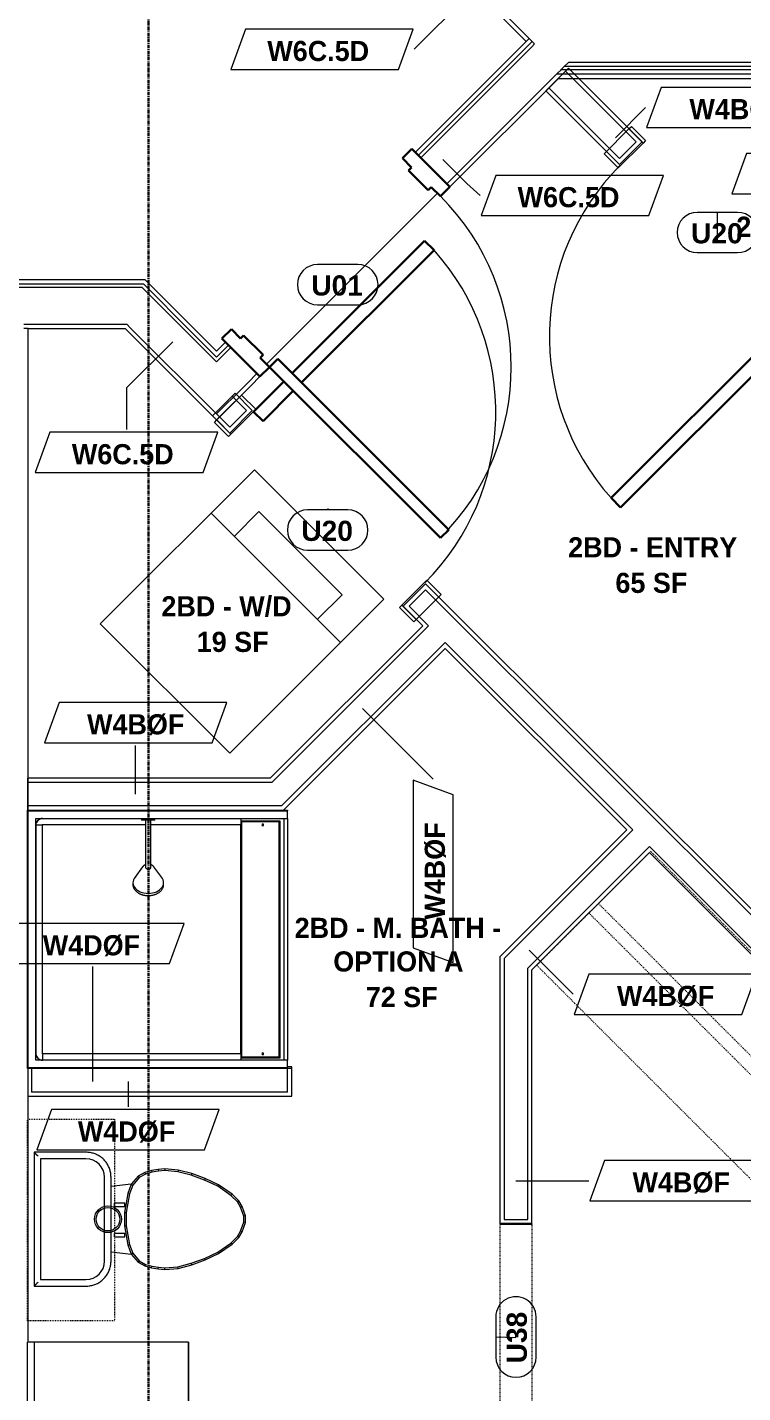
# Model space of a CAD drawing. Header units: inches. Extents: x -4058 to -1781, y 9814 to 12264.
# Drawn here: x -2518.4 to -2411.9, y 10214.9 to 10418.3 of the extents above; entities that cross this region are included whole.
import ezdxf

# ---------------------------------------------------------------- set-up
doc = ezdxf.new("R2010")
doc.units = ezdxf.units.IN
doc.header["$MEASUREMENT"] = 0
for name, pattern in [('Dash', [0.25, 0.125, -0.125]), ('Grid Line 1_2_', [0.875, 0.5, -0.125, 0.125, -0.125]), ('Overhead', [0.15625, 0.09375, -0.0625])]:
    doc.linetypes.add(name, pattern=pattern)
for name, color, linetype, lineweight in [('0-1', 7, 'Continuous', 5), ('0-2', 7, 'Continuous', 9), ('A-AREA-IDEN', 2, 'Continuous', 9), ('A-DETL-GENF', 92, 'Overhead', 9), ('A-DETL-MEDM', 33, 'Continuous', 30), ('A-DOOR-1', 7, 'Continuous', 9), ('A-DOOR-2', 10, 'Continuous', 30), ('A-DOOR-3', 31, 'Continuous', 9), ('A-DOOR-4', 31, 'Continuous', 30), ('A-DOOR-FRAM-2', 10, 'Continuous', 30), ('A-DOOR-IDEN', 31, 'Continuous', 9), ('A-FLOR-2', 192, 'Continuous', 9), ('A-WALL', 113, 'Continuous', 18), ('A-WALL-2', 250, 'Continuous', 18), ('A-WALL-3', 113, 'Continuous', 9), ('A-WALL-IDEN', 211, 'Continuous', 9), ('I-WALL-1', 7, 'Continuous', 9), ('P-SANR-FIXT', 6, 'Continuous', 9), ('Q-CASE', 31, 'Continuous', 9), ('Q-CASE-3', 31, 'Dash', 9), ('Q-CASE-HDLN', 31, 'Dash', 9), ('S-GRID-1', 1, 'Grid Line 1_2_', 30)]:
    doc.layers.add(name, color=color, linetype=linetype, lineweight=lineweight)
doc.styles.add('Arial_B', font='arialbd.ttf', dxfattribs={"height": 3})
doc.styles.add('Century Gothic_B_1', font='GOTHICB.TTF', dxfattribs={"height": 3})

# ---------------------------------------------------------------- blocks, each defined once
blk = doc.blocks.new('HOLLOW METAL - UNIT DOOR-2191978-UNIT PLANS - 1ST FLOOR')
at = {"layer": 'A-DOOR-1'}
blk.add_arc((18, 3.875), 36, 90, 180, dxfattribs=at)
at = {"layer": 'A-DOOR-2'}
for p, q in [((18, 39.875), (16.25, 39.875)), ((16.25, 39.875), (16.25, 3.875)), ((18, 3.875), (18, 39.875)), ((16.25, 3.875), (18, 3.875))]:
    blk.add_line(p, q, dxfattribs=at)
at = {"layer": 'A-DOOR-FRAM-2'}
for p, q in [((-18, 3.875), (-20, 3.875)), ((-20, 3.875), (-20, -4.125)), ((-18, 1.9375), (-18, 3.875)), ((18, 3.875), (18, 1.9375)), ((20, 3.875), (18, 3.875)), ((20, -4.125), (20, 3.875)), ((-17.375, 1.9375), (-18, 1.9375)), ((-17.375, -2.1875), (-17.375, 1.9375)), ((18, 1.9375), (17.375, 1.9375)), ((17.375, 1.9375), (17.375, -2.1875)), ((-18, -4.125), (-18, -2.1875)), ((-18, -2.1875), (-17.375, -2.1875)), ((17.375, -2.1875), (18, -2.1875)), ((18, -2.1875), (18, -4.125)), ((-20, -4.125), (-18, -4.125)), ((18, -4.125), (20, -4.125))]:
    blk.add_line(p, q, dxfattribs=at)
blk = doc.blocks.new('CTR - 1st Phase - Common Walls_rvt-1-UNIT PLANS - 1ST FLOOR')
at = {"layer": 'A-WALL-2'}
for p, q in [((-2443.64, 10416.58), (-2459.78, 10432.72)), ((-2460.14, 10399.2), (-2443.64, 10415.7)), ((-2459.79, 10398.84), (-2443.28, 10415.35)), ((-2443.64, 10416.58), (-2444.08, 10416.14)), ((-2443.19, 10416.14), (-2443.64, 10416.58)), ((-2443.64, 10416.58), (-2443.19, 10416.14)), ((-2443.19, 10416.14), (-2443.64, 10415.7)), ((-2442.84, 10415.79), (-2443.28, 10415.35)), ((-2442.84, 10415.79), (-2443.19, 10416.14)), ((-2443.19, 10416.14), (-2442.84, 10415.79)), ((-2438.44, 10412.41), (-2437.81, 10413.04)), ((-2436.93, 10413.04), (-2437.81, 10413.04)), ((-2104.82, 10413.04), (-2436.93, 10413.04)), ((-2455.9, 10394.95), (-2439.56, 10411.29)), ((-2439.56, 10411.29), (-2439.39, 10411.46)), ((-2439.56, 10411.29), (-2439.39, 10411.46)), ((-2438.68, 10411.29), (-2439.56, 10411.29)), ((-2439.39, 10411.46), (-2438.95, 10411.9)), ((-2438.95, 10411.9), (-2438.94, 10411.91)), ((-2438.94, 10411.91), (-2438.44, 10412.41)), ((-2438.05, 10411.91), (-2438.94, 10411.91)), ((-2104.82, 10411.29), (-2438.68, 10411.29)), ((-2437.55, 10412.41), (-2438.44, 10412.41)), ((-2104.82, 10411.91), (-2438.05, 10411.91)), ((-2104.82, 10412.41), (-2437.55, 10412.41)), ((-2526.12, 10380.04), (-2501.09, 10380.04)), ((-2526.12, 10379.54), (-2501.3, 10379.54)), ((-2501.3, 10379.54), (-2495.8, 10374.04)), ((-2501.09, 10380.04), (-2500.59, 10379.54)), ((-2500.59, 10379.54), (-2494.46, 10373.41)), ((-2518.87, 10374.04), (-2503.57, 10374.04)), ((-2503.57, 10374.04), (-2502.95, 10373.41)), ((-2495.8, 10374.04), (-2495.17, 10373.41)), ((-2518.25, 10373.41), (-2518.87, 10373.41)), ((-2502.95, 10373.41), (-2490.19, 10360.66)), ((-2495.17, 10373.41), (-2490.19, 10368.44)), ((-2494.46, 10373.41), (-2490.19, 10369.14)), ((-2489.75, 10369.59), (-2488.43, 10370.91)), ((-2489.4, 10369.23), (-2488.07, 10370.56)), ((-2489.75, 10369.59), (-2490.19, 10369.14)), ((-2489.84, 10368.79), (-2490.19, 10368.44)), ((-2489.4, 10369.23), (-2489.84, 10368.79)), ((-2485.51, 10365.34), (-2484.18, 10366.67)), ((-2486.3, 10364.55), (-2490.19, 10360.66)), ((-2485.51, 10365.34), (-2486.3, 10364.55))]:
    blk.add_line(p, q, dxfattribs=at)
at = {"layer": 'I-WALL-1'}
for p, q in [((-2460.22, 10432.28), (-2444.08, 10416.14)), ((-2444.08, 10416.14), (-2460.58, 10399.64)), ((-2455.46, 10394.51), (-2439.3, 10410.66)), ((-2439.3, 10410.66), (-2104.82, 10410.66)), ((-2500.83, 10380.66), (-2527.37, 10380.66)), ((-2500.21, 10380.04), (-2500.83, 10380.66)), ((-2493.58, 10373.41), (-2500.21, 10380.04)), ((-2518.25, 10301.64), (-2518.25, 10373.41)), ((-2518.25, 10373.41), (-2503.83, 10373.41)), ((-2503.83, 10373.41), (-2490.19, 10359.77)), ((-2490.19, 10370.03), (-2493.58, 10373.41)), ((-2488.87, 10371.35), (-2490.19, 10370.03)), ((-2485.07, 10364.9), (-2483.74, 10366.23)), ((-2489.75, 10360.22), (-2485.07, 10364.9)), ((-2490.19, 10359.77), (-2489.75, 10360.22))]:
    blk.add_line(p, q, dxfattribs=at)
at = {"layer": '0-2', "rotation": 225.0000000000013}
blk.add_blockref('HOLLOW METAL - UNIT DOOR-2191978-UNIT PLANS - 1ST FLOOR', (-2472.34, 10383.11), dxfattribs=at)
blk = doc.blocks.new('CTR - 1st Phase -Stairs _ Elevators_rvt-1-UNIT PLANS - 1ST FLOOR')
at = {"layer": 'I-WALL-1'}
for p, q in [((-2518.25, 10262.59), (-2518.25, 10263.14)), ((-2518.25, 10254.71), (-2518.25, 10262.59)), ((-2518.25, 10222.39), (-2518.25, 10254.71))]:
    blk.add_line(p, q, dxfattribs=at)
blk = doc.blocks.new('CTR - 1st Phase - Structure_rvt-1-UNIT PLANS - 1ST FLOOR')
at = {"layer": 'S-GRID-1'}
blk.add_line((-2500.32, 9814.03), (-2500.32, 12247.5), dxfattribs=at)
blk = doc.blocks.new('SWING - SINGLE - FLUSH - SWING - FLUSH - 3-0 x 6-8 - PASSAGE-4346075-UNIT PLANS - 1ST FLOOR')
at = {"layer": 'A-DOOR-3'}
for p, q in [((-21, 2.37), (-21, 2.87)), ((-21, 2.87), (-18, 2.87)), ((-21, 2.37), (-18, 2.37)), ((-21, -2.88), (-21, 2.37)), ((-18, 2.37), (-21, 2.37)), ((-18, 2.87), (-18, 2.37)), ((-18, 2.37), (-18, -2.88)), ((18, 2.37), (18, 2.87)), ((18, 2.87), (21, 2.87)), ((18, 2.37), (21, 2.37)), ((18, -2.88), (18, 2.37)), ((21, 2.37), (18, 2.37)), ((21, 2.87), (21, 2.37)), ((21, 2.37), (21, -2.88)), ((-18, -2.88), (-21, -2.88)), ((21, -2.88), (18, -2.88))]:
    blk.add_line(p, q, dxfattribs=at)
blk.add_arc((18, -2.38), 36.07, 180, 266.8211, dxfattribs=at)
at = {"layer": 'A-DOOR-4'}
for p, q in [((16, -2.38), (16, -38.39)), ((18, -2.38), (16, -2.38)), ((18, -2.38), (18, -38.39)), ((18, -38.39), (16, -38.39))]:
    blk.add_line(p, q, dxfattribs=at)
blk = doc.blocks.new('Door-Opening - CLEAR OPENING - 34_ x 80_-3928451-UNIT PLANS - 1ST FLOOR')
at = {"layer": 'A-DETL-GENF'}
for p, q in [((-17.32, 2.37), (16.68, 2.37)), ((16.68, -2.38), (-17.32, -2.38))]:
    blk.add_line(p, q, dxfattribs=at)
at = {"layer": 'A-DETL-MEDM'}
for p, q in [((-17.32, -2.38), (-17.32, 2.37)), ((16.68, 2.37), (16.68, -2.38))]:
    blk.add_line(p, q, dxfattribs=at)
blk = doc.blocks.new('OD_CW_Closet - OD_CW_Closet-3810373-UNIT PLANS - 1ST FLOOR')
at = {"layer": 'Q-CASE-HDLN'}
for p, q in [((87.24, 24), (0.74, 24)), ((0.74, 24), (0.74, 0)), ((87.24, 0), (87.24, 24)), ((0.74, 13), (87.24, 13)), ((0.74, 11), (87.24, 11)), ((0.74, 0), (87.24, 0))]:
    blk.add_line(p, q, dxfattribs=at)
blk = doc.blocks.new('SWING - SINGLE - FLUSH - SWING - FLUSH - 3-0 x 6-8 - PASSAGE-4346077-UNIT PLANS - 1ST FLOOR')
at = {"layer": 'A-DOOR-3'}
for p, q in [((-21, 2.37), (-21, 2.87)), ((-21, 2.87), (-18, 2.87)), ((-21, 2.37), (-18, 2.37)), ((-21, -2.88), (-21, 2.37)), ((-18, 2.37), (-21, 2.37)), ((-18, 2.87), (-18, 2.37)), ((-18, 2.37), (-18, -2.88)), ((18, 2.37), (18, 2.87)), ((18, 2.87), (21, 2.87)), ((18, 2.37), (21, 2.37)), ((18, -2.88), (18, 2.37)), ((21, 2.37), (18, 2.37)), ((21, 2.87), (21, 2.37)), ((21, 2.37), (21, -2.88)), ((-18, -2.88), (-21, -2.88)), ((21, -2.88), (18, -2.88))]:
    blk.add_line(p, q, dxfattribs=at)
blk.add_arc((18, -2.38), 36.07, 180, 266.8211, dxfattribs=at)
at = {"layer": 'A-DOOR-4'}
for p, q in [((16, -2.38), (16, -8.75)), ((18, -2.38), (16, -2.38)), ((18, -2.38), (18, -8.75)), ((16, -10.5), (16, -38.39)), ((18, -10.5), (18, -38.39)), ((18, -38.39), (16, -38.39))]:
    blk.add_line(p, q, dxfattribs=at)
blk = doc.blocks.new('Toilet-Domestic-3D - Toilet-Domestic-3D-V45-UNIT PLANS - 1ST FLOOR')
at = {"layer": 'P-SANR-FIXT'}
for p, q in [((-9.98, 19.48), (-9.98, 11.75)), ((9.98, 19.48), (-9.98, 19.48)), ((-9.86, 19.36), (-9.98, 19.48)), ((9, 18.5), (-9, 18.5)), ((-9, 18.5), (-9, 11.75)), ((-9, 18.5), (-9, 11.75)), ((9, 18.5), (-9, 18.5)), ((9, 11.75), (9, 18.5)), ((9, 11.75), (9, 18.5)), ((9.98, 19.48), (9.86, 19.36)), ((9.98, 11.75), (9.98, 19.48)), ((-6.25, 9), (6.25, 9)), ((-6.25, 9), (6.25, 9)), ((-6.25, 8.02), (6.25, 8.02)), ((-4.86, 8.02), (-5.21, 5)), ((5.21, 5), (4.86, 8.02)), ((-5.21, 5), (-6.4, 4)), ((-5.08, 4.78), (-6.21, 3.84)), ((-3.84, 5.5), (-5.21, 5)), ((-5.21, 5), (-5.08, 4.78)), ((-3.77, 5.26), (-5.08, 4.78)), ((-1, 6), (-3.84, 5.5)), ((-3.84, 5.5), (-3.77, 5.26)), ((-0.98, 5.75), (-3.77, 5.26)), ((-1, 6), (-0.98, 5.75)), ((1, 6), (-1, 6)), ((0.98, 5.75), (-0.98, 5.75)), ((1, 6), (0.98, 5.75)), ((3.77, 5.26), (0.98, 5.75)), ((3.84, 5.5), (1, 6)), ((3.84, 5.5), (3.77, 5.26)), ((5.08, 4.78), (3.77, 5.26)), ((5.21, 5), (3.84, 5.5)), ((5.21, 5), (5.08, 4.78)), ((6.21, 3.84), (5.08, 4.78)), ((6.4, 4), (5.21, 5)), ((-6.97, 3), (-7.24, 2)), ((-6.73, 2.9), (-6.99, 1.95)), ((-6.4, 4), (-6.97, 3)), ((-6.97, 3), (-6.73, 2.9)), ((-6.21, 3.84), (-6.73, 2.9)), ((-6.21, 3.84), (-6.4, 4)), ((6.4, 4), (6.21, 3.84)), ((6.73, 2.9), (6.21, 3.84)), ((6.97, 3), (6.4, 4)), ((6.97, 3), (6.73, 2.9)), ((6.99, 1.95), (6.73, 2.9)), ((7.24, 2), (6.97, 3)), ((-7.41, 1), (-7.5, 0)), ((-7.24, 2), (-7.41, 1)), ((-7.41, 1), (-7.16, 0.96)), ((-7.16, 0.96), (-7.25, 0)), ((-7.24, 2), (-6.99, 1.95)), ((-6.99, 1.95), (-7.16, 0.96)), ((7.24, 2), (6.99, 1.95)), ((7.16, 0.96), (6.99, 1.95)), ((7.41, 1), (7.16, 0.96)), ((7.25, 0), (7.16, 0.96)), ((7.41, 1), (7.24, 2)), ((7.5, 0), (7.25, 0)), ((7.5, 0), (7.41, 1)), ((-7.5, 0), (-7.25, 0)), ((-7.5, 0), (-7.33, -1.99)), ((-7.33, -1.99), (-7.08, -1.95)), ((-7.33, -1.99), (-6.79, -4)), ((-7.25, 0), (-7.08, -1.95)), ((-7.08, -1.95), (-6.55, -3.92)), ((6.55, -3.92), (7.08, -1.95)), ((6.79, -4), (7.33, -1.99)), ((7.08, -1.95), (7.25, 0)), ((7.33, -1.99), (7.08, -1.95)), ((7.33, -1.99), (7.5, 0)), ((-6.79, -4), (-6.55, -3.92)), ((-6.79, -4), (-6.06, -6)), ((-6.55, -3.92), (-5.83, -5.9)), ((5.83, -5.9), (6.55, -3.92)), ((6.06, -6), (6.79, -4)), ((6.79, -4), (6.55, -3.92)), ((-6.06, -6), (-5.83, -5.9)), ((-6.06, -6), (-5.13, -8)), ((-5.83, -5.9), (-4.91, -7.88)), ((4.91, -7.88), (5.83, -5.9)), ((5.13, -8), (6.06, -6)), ((6.06, -6), (5.83, -5.9)), ((-5.13, -8), (-4.91, -7.88)), ((-5.13, -8), (-3.74, -10)), ((-4.91, -7.88), (-3.55, -9.84)), ((3.55, -9.84), (4.91, -7.88)), ((3.74, -10), (5.13, -8)), ((5.13, -8), (4.91, -7.88)), ((-3.74, -10), (-3.55, -9.84)), ((-3.74, -10), (-2.74, -11)), ((-3.55, -9.84), (-2.59, -10.8)), ((2.59, -10.8), (3.55, -9.84)), ((2.74, -11), (3.74, -10)), ((3.74, -10), (3.55, -9.84)), ((-2.74, -11), (-2.59, -10.8)), ((-2.74, -11), (-1.87, -11.5)), ((-2.59, -10.8), (-1.77, -11.27)), ((-1.87, -11.5), (-1.77, -11.27)), ((-1.87, -11.5), (-0.5, -12)), ((-1.77, -11.27), (-0.46, -11.75)), ((-0.5, -12), (-0.46, -11.75)), ((-0.5, -12), (0.5, -12)), ((-0.46, -11.75), (0.46, -11.75)), ((0.46, -11.75), (1.77, -11.27)), ((0.5, -12), (0.46, -11.75)), ((0.5, -12), (1.87, -11.5)), ((1.77, -11.27), (2.59, -10.8)), ((1.87, -11.5), (1.77, -11.27)), ((1.87, -11.5), (2.74, -11)), ((2.74, -11), (2.59, -10.8))]:
    blk.add_line(p, q, dxfattribs=at)
at = {"layer": 'P-SANR-FIXT', "flags": 128}
for points in [[(-9.98, 11.75), (-9.97, 11.6), (-9.97, 11.45), (-9.95, 11.3), (-9.93, 11.16), (-9.9, 11.01), (-9.87, 10.86), (-9.83, 10.72), (-9.79, 10.58), (-9.74, 10.44), (-9.68, 10.3), (-9.62, 10.16), (-9.56, 10.03), (-9.48, 9.9), (-9.41, 9.77), (-9.33, 9.65), (-9.24, 9.52), (-9.15, 9.41), (-9.05, 9.29), (-8.95, 9.18), (-8.85, 9.08), (-8.74, 8.97), (-8.62, 8.88), (-8.51, 8.78), (-8.39, 8.7), (-8.26, 8.61), (-8.14, 8.54), (-8.01, 8.46), (-7.87, 8.4), (-7.74, 8.33), (-7.6, 8.28), (-7.46, 8.22), (-7.32, 8.18), (-7.17, 8.14), (-7.03, 8.11), (-6.88, 8.08), (-6.74, 8.05), (-6.59, 8.04), (-6.44, 8.03), (-6.29, 8.02), (-6.25, 8.02)], [(6.25, 8.02), (6.4, 8.03), (6.55, 8.03), (6.7, 8.05), (6.84, 8.07), (6.99, 8.1), (7.14, 8.13), (7.28, 8.17), (7.42, 8.21), (7.56, 8.26), (7.7, 8.32), (7.84, 8.38), (7.97, 8.44), (8.1, 8.52), (8.23, 8.59), (8.35, 8.67), (8.48, 8.76), (8.59, 8.85), (8.71, 8.95), (8.82, 9.05), (8.92, 9.15), (9.03, 9.26), (9.12, 9.38), (9.22, 9.49), (9.3, 9.61), (9.39, 9.74), (9.46, 9.86), (9.54, 9.99), (9.6, 10.13), (9.67, 10.26), (9.72, 10.4), (9.78, 10.54), (9.82, 10.68), (9.86, 10.83), (9.89, 10.97), (9.92, 11.12), (9.95, 11.26), (9.96, 11.41), (9.97, 11.56), (9.98, 11.71), (9.98, 11.75)]]:
    blk.add_lwpolyline(points, dxfattribs=at)
at = {"layer": 'P-SANR-FIXT'}
for radius in [2, 1.75]:
    blk.add_circle((0, 8.48), radius, dxfattribs=at)
for centre, start, end in [((-6.25, 11.75), 180, 270), ((-6.25, 11.75), 180, 270), ((6.25, 11.75), 270, 360), ((6.25, 11.75), 270, 360)]:
    blk.add_arc(centre, 2.75, start, end, dxfattribs=at)
for points in [[(-9.98, 19.48), (-9.98, 19.48), (-9.98, 19.48), (-9.98, 19.48)], [(9.98, 19.48), (9.98, 19.48), (9.98, 19.48), (9.98, 19.48)]]:
    blk.add_open_spline(points, degree=3, dxfattribs=at)
for points, knots in [([(-9.37, 18.87), (-9.41, 18.91), (-9.47, 18.97), (-9.55, 19.05), (-9.6, 19.1), (-9.66, 19.16), (-9.71, 19.21), (-9.75, 19.25), (-9.78, 19.28), (-9.8, 19.3), (-9.82, 19.32), (-9.85, 19.35), (-9.86, 19.36), (-9.86, 19.36)], [0, 0, 0, 0, 0.166667, 0.25, 0.333333, 0.416667, 0.5, 0.583333, 0.666667, 0.708333, 0.75, 0.833333, 1, 1, 1, 1]), ([(9.86, 19.36), (9.86, 19.36), (9.85, 19.35), (9.82, 19.32), (9.8, 19.3), (9.78, 19.28), (9.75, 19.25), (9.71, 19.21), (9.66, 19.16), (9.6, 19.1), (9.55, 19.05), (9.47, 18.97), (9.41, 18.91), (9.37, 18.87)], [-1, -1, -1, -1, -0.833333, -0.75, -0.708333, -0.666667, -0.583333, -0.5, -0.416667, -0.333333, -0.25, -0.166667, 0, 0, 0, 0])]:
    blk.add_open_spline(points, degree=3, knots=knots, dxfattribs=at)
blk = doc.blocks.new('Bath Vanity - Bath Vanity 60_-V46-UNIT PLANS - 1ST FLOOR')
at = {"layer": 'Q-CASE'}
for p, q in [((30.74, 24), (-29.26, 24)), ((-29.26, 24), (-29.26, 1))]:
    blk.add_line(p, q, dxfattribs=at)
blk = doc.blocks.new('BATHROOM MIRROR - BATHROOM MIRROR  60_-3802719-UNIT PLANS - 1ST FLOOR')
at = {"layer": 'Q-CASE'}
for p, q in [((-29.26, -23), (30.74, -23)), ((-29.26, -23), (-29.26, -24)), ((30.74, -24), (-29.26, -24)), ((30.74, -24), (30.74, -23))]:
    blk.add_line(p, q, dxfattribs=at)
blk = doc.blocks.new('300 Series Wall Hung Cabinet_326 - 30_-2909953-UNIT PLANS - 1ST FLOOR')
at = {"layer": 'Q-CASE'}
for p, q in [((-2.01, 14.69), (-2.5, 14.69)), ((-2.5, 14.69), (-2.5, 13.19)), ((-2.01, 13.19), (-2.01, 14.69)), ((2.49, 14.69), (2, 14.69)), ((2, 14.69), (2, 13.19)), ((2.49, 13.19), (2.49, 14.69)), ((-2.01, 13.19), (-2.5, 13.19)), ((2.49, 13.19), (2, 13.19))]:
    blk.add_line(p, q, dxfattribs=at)
at = {"layer": 'Q-CASE-3'}
for p, q in [((-15, 0.19), (-15, 13.19)), ((-15, 13.19), (15, 13.19)), ((15, 13.19), (15, 0.19)), ((15, 0.19), (-15, 0.19))]:
    blk.add_line(p, q, dxfattribs=at)
blk = doc.blocks.new('Stacked Washer and Dryer - 26_x25_ - Private-1352637-UNIT PLANS - 1ST FLOOR')
at = {"layer": 'P-SANR-FIXT'}
for p, q in [((0, 13.625), (32.4375, 13.625)), ((0, 13.625), (0, -13.625)), ((23.34375, 13.625), (23.34375, -13.625)), ((32.4375, 13.625), (32.4375, -13.625)), ((23.34375, 8.75), (28.53125, 8.75)), ((28.53125, 8.75), (28.53125, -8.75)), ((28.53125, -8.75), (23.34375, -8.75)), ((32.4375, -13.625), (0, -13.625))]:
    blk.add_line(p, q, dxfattribs=at)
blk = doc.blocks.new('The Shower - The Shower-4050272-UNIT PLANS - 1ST FLOOR')
at = {"layer": 'P-SANR-FIXT'}
for p, q in [((0, -0.5), (38.5, -0.5)), ((0, -39.25), (0, -0.5)), ((0.12, -39.25), (0.12, -0.63)), ((0.12, -0.63), (38.38, -0.63)), ((1.25, -39.25), (1.25, -1.75)), ((1.25, -1.75), (37.25, -1.75)), ((1.58, -2.01), (1.51, -2.08)), ((1.73, -1.9), (1.7, -1.92)), ((2.01, -1.78), (1.93, -1.8)), ((36.25, -1.77), (2.25, -1.77)), ((36.25, -1.77), (36.25, -1.75)), ((36.57, -1.8), (36.49, -1.78)), ((36.8, -1.92), (36.77, -1.9)), ((36.99, -2.08), (36.92, -2.01)), ((37.25, -1.75), (37.25, -17.52)), ((38.38, -0.63), (38.38, -39.25)), ((38.5, -0.5), (38.5, -39.25)), ((1.3, -2.43), (1.28, -2.51)), ((1.38, -2.26), (1.37, -2.28)), ((1.42, -2.2), (1.4, -2.23)), ((2.2, -32.27), (2.2, -2.75)), ((36.25, -2.7), (2.25, -2.7)), ((36.3, -18.11), (36.3, -2.75)), ((37.1, -2.23), (37.08, -2.2)), ((37.13, -2.28), (37.12, -2.26)), ((37.22, -2.51), (37.2, -2.43)), ((36.3, -32.27), (36.3, -18.89)), ((37.25, -19.48), (37.25, -39.25)), ((1.62, -32.27), (1.62, -38.13)), ((36.75, -32.38), (1.75, -32.38)), ((1.75, -32.38), (1.75, -38)), ((2.2, -32.27), (36.3, -32.27)), ((36.75, -38), (36.75, -32.38)), ((36.88, -38.13), (36.88, -32.27)), ((1.62, -38.13), (36.88, -38.13)), ((1.75, -38), (36.75, -38)), ((0.12, -39.25), (0, -39.25)), ((0.12, -39.25), (1.25, -39.25)), ((1.25, -38.75), (37.25, -38.75)), ((1.25, -39.25), (1.25, -38.75)), ((37.25, -39.25), (1.25, -39.25)), ((37.25, -38.75), (37.25, -39.25)), ((37.25, -39.25), (38.38, -39.25)), ((38.5, -39.25), (38.38, -39.25))]:
    blk.add_line(p, q, dxfattribs=at)
for centre, radius, start, end in [((2.25, -2.75), 1, 90, 180), ((36.25, -2.75), 1, 0, 90), ((2.2, -35.56), 0.125, 0, 180), ((2.2, -35.56), 0.125, 180, 0), ((36.3, -35.56), 0.125, 0, 180), ((36.3, -35.56), 0.125, 180, 0)]:
    blk.add_arc(centre, radius, start, end, dxfattribs=at)
for centre, major_axis, start_param, end_param in [((2.2, -32.28), (0.95, 0), 1.570796, 3.141593), ((36.3, -32.28), (-0.95, 0), 3.141593, 4.712389)]:
    blk.add_ellipse(centre, major_axis=major_axis, ratio=0.019505, start_param=start_param, end_param=end_param, dxfattribs=at)
for points, knots in [([(2.25, -1.77), (2.19, -1.77), (2.06, -1.78), (1.8, -1.86), (1.53, -2.04), (1.34, -2.32), (1.26, -2.57), (1.25, -2.7), (1.25, -2.77)], [-0.001856, -0.001856, -0.001856, -0.001856, 0.123376, 0.248608, 0.499072, 0.749536, 0.874768, 1, 1, 1, 1]), ([(1.38, -2.25), (1.41, -2.21), (1.47, -2.12), (1.55, -2.04), (1.59, -2)], [-0.666048, -0.666048, -0.666048, -0.666048, -0.5714286, -0.4597287, -0.4597287, -0.4597287, -0.4597287]), ([(1.75, -1.88), (1.77, -1.87), (1.86, -1.82), (2.03, -1.77), (2.17, -1.75), (2.25, -1.75)], [-0.332096, -0.332096, -0.332096, -0.332096, -0.2857143, -0.1428571, 0, 0, 0, 0]), ([(36.25, -1.75), (36.31, -1.75), (36.42, -1.76), (36.59, -1.8), (36.7, -1.85), (36.75, -1.88)], [-1, -1, -1, -1, -0.8928571, -0.7857143, -0.6665409, -0.6665409, -0.6665409, -0.6665409]), ([(37.25, -2.77), (37.25, -2.7), (37.24, -2.57), (37.16, -2.32), (36.98, -2.04), (36.7, -1.86), (36.45, -1.78), (36.32, -1.77), (36.25, -1.77)], [-0.001856, -0.001856, -0.001856, -0.001856, 0.123376, 0.248608, 0.499072, 0.749536, 0.874768, 1, 1, 1, 1]), ([(36.75, -1.88), (36.79, -1.91), (36.89, -1.97), (36.97, -2.05), (37.01, -2.11)], [-0.666048, -0.666048, -0.666048, -0.666048, -0.5714286, -0.4462442, -0.4462442, -0.4462442, -0.4462442]), ([(2.25, -2.7), (2.24, -2.7), (2.24, -2.7), (2.23, -2.7), (2.22, -2.71), (2.22, -2.71), (2.21, -2.72), (2.21, -2.73), (2.2, -2.74), (2.2, -2.74), (2.2, -2.75), (2.2, -2.75)], [-1, -1, -1, -1, -0.833333, -0.75, -0.666667, -0.583333, -0.416667, -0.333333, -0.208333, -0.083333, 0, 0, 0, 0]), ([(36.3, -2.75), (36.3, -2.74), (36.3, -2.74), (36.3, -2.73), (36.29, -2.72), (36.29, -2.72), (36.28, -2.71), (36.27, -2.71), (36.26, -2.7), (36.26, -2.7), (36.25, -2.7), (36.25, -2.7)], [-1, -1, -1, -1, -0.833333, -0.75, -0.666667, -0.583333, -0.416667, -0.333333, -0.208333, -0.083333, 0, 0, 0, 0]), ([(37.12, -2.25), (37.13, -2.27), (37.16, -2.33), (37.18, -2.38), (37.19, -2.42)], [-0.332096, -0.332096, -0.332096, -0.332096, -0.2857143, -0.2167295, -0.2167295, -0.2167295, -0.2167295])]:
    blk.add_open_spline(points, degree=3, knots=knots, dxfattribs=at)
for points in [[(1.63, -1.97), (1.67, -1.94), (1.71, -1.91), (1.75, -1.88)], [(36.25, -2.7), (36.25, -2.62), (36.25, -2.45), (36.25, -2.22), (36.25, -2.03), (36.25, -1.88), (36.25, -1.82), (36.25, -1.8)], [(1.25, -2.75), (1.25, -2.74), (1.25, -2.72), (1.25, -2.71)], [(2.2, -2.75), (2.12, -2.75), (1.95, -2.75), (1.72, -2.75), (1.52, -2.76), (1.37, -2.76), (1.27, -2.76), (1.25, -2.77), (1.25, -2.77)], [(1.35, -2.32), (1.36, -2.3), (1.37, -2.27), (1.38, -2.25)], [(37.05, -2.15), (37.07, -2.18), (37.09, -2.21), (37.12, -2.25)], [(37.25, -2.67), (37.25, -2.7), (37.25, -2.72), (37.25, -2.75)]]:
    blk.add_open_spline(points, degree=3, dxfattribs=at)
blk = doc.blocks.new('Shower Head - Shower Head-3260035-UNIT PLANS - 1ST FLOOR')
at = {"layer": 'P-SANR-FIXT'}
for p, q in [((-2.28, 9.81), (-2.28, 9.54)), ((-2.02, 8.78), (-0.84, 7.19)), ((0.84, 7.19), (2.02, 8.78)), ((2.28, 9.54), (2.28, 9.81)), ((-0.39, 7.27), (-0.39, 6.01)), ((0.39, 6.01), (0.39, 7.27)), ((-0.98, 0.26), (-0.98, 0)), ((-0.98, 0.26), (0.98, 0.26)), ((-0.39, 1), (-0.39, 0.26)), ((0.39, 0.26), (0.39, 1)), ((0.98, 0), (0.98, 0.26)), ((0.98, 0), (-0.98, 0))]:
    blk.add_line(p, q, dxfattribs=at)
at = {"layer": 'P-SANR-FIXT', "flags": 128}
for points in [[(0, 11.49), (-0.09, 11.49), (-0.18, 11.48), (-0.27, 11.48), (-0.35, 11.47), (-0.44, 11.46), (-0.53, 11.44), (-0.62, 11.43), (-0.7, 11.41), (-0.79, 11.39), (-0.87, 11.36), (-0.95, 11.34), (-1.03, 11.31), (-1.11, 11.28), (-1.19, 11.25), (-1.26, 11.21), (-1.34, 11.17), (-1.41, 11.13), (-1.48, 11.09), (-1.55, 11.05), (-1.61, 11), (-1.68, 10.95), (-1.74, 10.9), (-1.8, 10.85), (-1.85, 10.8), (-1.9, 10.74), (-1.95, 10.69), (-2, 10.63), (-2.04, 10.57), (-2.08, 10.51), (-2.12, 10.44), (-2.15, 10.38), (-2.18, 10.31), (-2.21, 10.25), (-2.23, 10.18), (-2.25, 10.11), (-2.26, 10.04), (-2.27, 9.97), (-2.28, 9.9), (-2.28, 9.83), (-2.28, 9.81)], [(2.28, 9.81), (2.28, 9.88), (2.28, 9.95), (2.27, 10.02), (2.25, 10.09), (2.24, 10.16), (2.21, 10.23), (2.19, 10.3), (2.16, 10.36), (2.13, 10.43), (2.09, 10.49), (2.05, 10.55), (2.01, 10.61), (1.97, 10.67), (1.92, 10.73), (1.86, 10.79), (1.81, 10.84), (1.75, 10.89), (1.69, 10.94), (1.63, 10.99), (1.57, 11.04), (1.5, 11.08), (1.43, 11.12), (1.36, 11.16), (1.28, 11.2), (1.21, 11.24), (1.13, 11.27), (1.05, 11.3), (0.97, 11.33), (0.89, 11.36), (0.81, 11.38), (0.72, 11.4), (0.64, 11.42), (0.55, 11.44), (0.47, 11.45), (0.38, 11.46), (0.29, 11.47), (0.2, 11.48), (0.11, 11.49), (0.02, 11.49), (0, 11.49)], [(-0.84, 7.19), (-0.81, 7.16), (-0.79, 7.13), (-0.76, 7.1), (-0.73, 7.08), (-0.7, 7.05), (-0.68, 7.03), (-0.65, 7.01), (-0.62, 6.98), (-0.59, 6.97), (-0.56, 6.95), (-0.53, 6.93), (-0.49, 6.91), (-0.46, 6.9), (-0.43, 6.89), (-0.4, 6.87)], [(0.39, 6.87), (0.43, 6.88), (0.46, 6.9), (0.49, 6.91), (0.52, 6.93), (0.55, 6.94), (0.58, 6.96), (0.61, 6.98), (0.64, 7), (0.67, 7.03), (0.7, 7.05), (0.73, 7.07), (0.76, 7.1), (0.78, 7.13), (0.81, 7.16), (0.83, 7.19), (0.84, 7.19)], [(-0.39, 6.01), (-0.39, 5.81), (-0.39, 5.6), (-0.39, 5.38), (-0.39, 5.15), (-0.39, 4.92), (-0.39, 4.68), (-0.39, 4.43), (-0.39, 4.18), (-0.39, 3.93), (-0.39, 3.67), (-0.39, 3.4), (-0.39, 3.13), (-0.39, 2.86), (-0.39, 2.59), (-0.39, 2.31), (-0.39, 2.03), (-0.39, 1.75), (-0.39, 1.46), (-0.39, 1.18), (-0.39, 1)], [(0.39, 1), (0.39, 1.29), (0.39, 1.57), (0.39, 1.85), (0.39, 2.13), (0.39, 2.41), (0.39, 2.69), (0.39, 2.96), (0.39, 3.23), (0.39, 3.5), (0.39, 3.76), (0.39, 4.02), (0.39, 4.27), (0.39, 4.52), (0.39, 4.77), (0.39, 5), (0.39, 5.23), (0.39, 5.46), (0.39, 5.67), (0.39, 5.88), (0.39, 6.01)]]:
    blk.add_lwpolyline(points, dxfattribs=at)
at = {"layer": 'P-SANR-FIXT'}
for centre, major_axis, start_param, end_param in [((0, 9.54), (-2.28, 0), 4.712389, 6.956384), ((0, 9.54), (2.28, 0), 5.609987, 7.853982), ((0, 7.27), (-0.394, 0), 4.712389, 6.283185), ((0, 7.27), (0.394, 0), 0, 1.570796)]:
    blk.add_ellipse(centre, major_axis=major_axis, ratio=0.707107, start_param=start_param, end_param=end_param, dxfattribs=at)
blk = doc.blocks.new('Wall Tag - Arch Wall-3956453-UNIT PLANS - 1ST FLOOR')
at = {"layer": 'A-WALL-IDEN'}
for p, q in [((-0.3561, 0.0937), (-0.4244, -0.0937)), ((0.4244, 0.0937), (-0.3561, 0.0937)), ((0.3561, -0.0937), (0.4244, 0.0937)), ((-0.4244, -0.0937), (0.3561, -0.0937))]:
    blk.add_line(p, q, dxfattribs=at)
blk = doc.blocks.new('Door Tag - Type Mark-2601225-UNIT PLANS - 1ST FLOOR')
at = {"layer": 'A-DOOR-IDEN'}
for p, q in [((0.09375, 0.09375), (-0.09375, 0.09375)), ((-0.09375, -0.09375), (0.09375, -0.09375))]:
    blk.add_line(p, q, dxfattribs=at)
for centre, start, end in [((-0.09375, 0), 90, 270), ((0.09375, 0), 270, 90)]:
    blk.add_arc(centre, 0.09375, start, end, dxfattribs=at)

msp = doc.modelspace()

# ---------------------------------------------------------------- linework, layer by layer
at = {"layer": 'A-DOOR-IDEN'}
for p, q in [((-2415.62, 10386.62), (-2415.62, 10390.7)), ((-2473.65, 10346.59), (-2473.65, 10346.37)), ((-2445.62, 10223.01), (-2448.62, 10223.15))]:
    msp.add_line(p, q, dxfattribs=at)
at = {"layer": 'A-FLOR-2'}
for p, q in [((-2457.31, 10393.54), (-2482.77, 10368.08)), ((-2494.37, 10222.39), (-2494.37, 10162.39))]:
    msp.add_line(p, q, dxfattribs=at)
at = {"layer": 'A-WALL'}
for p, q in [((-2427.73, 10401.21), (-2438.24, 10411.72)), ((-2440.72, 10409.25), (-2430.2, 10398.73)), ((-2430.2, 10398.73), (-2427.73, 10401.21)), ((-2485.76, 10361.18), (-2487.89, 10363.31)), ((-2490.37, 10360.83), (-2488.24, 10358.7)), ((-2488.24, 10358.7), (-2485.76, 10361.18)), ((-2459.07, 10334.48), (-2461.54, 10332.01)), ((-2360.87, 10236.29), (-2459.07, 10334.48)), ((-2461.54, 10332.01), (-2458.63, 10329.09)), ((-2481.96, 10305.76), (-2458.63, 10329.09)), ((-2480.51, 10302.26), (-2456.15, 10326.62)), ((-2456.15, 10326.62), (-2428.22, 10298.69)), ((-2481.96, 10305.76), (-2518.37, 10305.76)), ((-2480.51, 10302.26), (-2518.37, 10302.26)), ((-2447.37, 10279.54), (-2428.22, 10298.69)), ((-2443.87, 10278.09), (-2425.75, 10296.21)), ((-2425.75, 10296.21), (-2364.37, 10234.84)), ((-2447.37, 10279.54), (-2447.37, 10240.64)), ((-2443.87, 10240.64), (-2443.87, 10278.09)), ((-2517.75, 10263.14), (-2517.75, 10259.64)), ((-2479.62, 10259.64), (-2479.62, 10263.14)), ((-2479, 10263.14), (-2479.62, 10263.14)), ((-2479.62, 10259.64), (-2517.75, 10259.64)), ((-2447.37, 10240.64), (-2443.87, 10240.64))]:
    msp.add_line(p, q, dxfattribs=at)
at = {"layer": 'A-WALL-3'}
for p, q in [((-2437.8, 10412.17), (-2441.16, 10408.81)), ((-2426.84, 10401.21), (-2437.8, 10412.17)), ((-2441.16, 10408.81), (-2430.2, 10397.85)), ((-2430.2, 10397.85), (-2426.84, 10401.21)), ((-2487.45, 10363.75), (-2490.81, 10360.39)), ((-2484.88, 10361.18), (-2487.45, 10363.75)), ((-2490.81, 10360.39), (-2488.24, 10357.82)), ((-2488.24, 10357.82), (-2484.88, 10361.18)), ((-2459.07, 10335.37), (-2462.43, 10332.01)), ((-2360.25, 10236.55), (-2459.07, 10335.37)), ((-2462.43, 10332.01), (-2459.51, 10329.09)), ((-2459.51, 10329.09), (-2482.22, 10306.39)), ((-2480.25, 10301.64), (-2456.15, 10325.73)), ((-2456.15, 10325.73), (-2429.11, 10298.69)), ((-2482.22, 10306.39), (-2518.37, 10306.39)), ((-2518.37, 10306.39), (-2518.37, 10301.64)), ((-2429.11, 10298.69), (-2448, 10279.79)), ((-2443.25, 10277.83), (-2425.75, 10295.33)), ((-2425.75, 10295.33), (-2365, 10234.58)), ((-2448, 10279.79), (-2448, 10240.01)), ((-2443.25, 10240.01), (-2443.25, 10277.83)), ((-2479, 10263.39), (-2479.62, 10263.39)), ((-2479, 10259.01), (-2479, 10263.39)), ((-2518.37, 10259.01), (-2479, 10259.01))]:
    msp.add_line(p, q, dxfattribs=at)
at = {"layer": 'A-WALL-IDEN'}
for p, q in [((-2449.28, 10426.47), (-2460.77, 10414.99)), ((-2430.81, 10401.81), (-2426.31, 10406.32)), ((-2456.52, 10398.57), (-2452.92, 10394.98)), ((-2452.92, 10394.98), (-2450.97, 10393.21)), ((-2496.73, 10371.43), (-2503.61, 10364.55)), ((-2503.61, 10364.55), (-2503.61, 10358.34)), ((-2468.46, 10316.78), (-2457.95, 10306.27)), ((-2502.26, 10304.01), (-2502.26, 10311.26)), ((-2443.66, 10280.77), (-2437.1, 10274.21)), ((-2508.6, 10261.2), (-2508.6, 10278.35)), ((-2503.37, 10261.2), (-2503.37, 10257.44)), ((-2445.62, 10246.44), (-2434.78, 10246.44))]:
    msp.add_line(p, q, dxfattribs=at)

# ---------------------------------------------------------------- block references
at = {"layer": '0-1'}
for name in ['CTR - 1st Phase - Structure_rvt-1-UNIT PLANS - 1ST FLOOR', 'CTR - 1st Phase - Common Walls_rvt-1-UNIT PLANS - 1ST FLOOR', 'CTR - 1st Phase -Stairs _ Elevators_rvt-1-UNIT PLANS - 1ST FLOOR']:
    msp.add_blockref(name, (0, 0), dxfattribs=at)
at = {"layer": 'A-DOOR-3'}
for name, p, rotation in [('SWING - SINGLE - FLUSH - SWING - FLUSH - 3-0 x 6-8 - PASSAGE-4346075-UNIT PLANS - 1ST FLOOR', (-2415.62, 10386.62), 314.9999999999333), ('SWING - SINGLE - FLUSH - SWING - FLUSH - 3-0 x 6-8 - PASSAGE-4346077-UNIT PLANS - 1ST FLOOR', (-2473.65, 10346.59), 134.9999999999737), ('Door-Opening - CLEAR OPENING - 34_ x 80_-3928451-UNIT PLANS - 1ST FLOOR', (-2445.62, 10223.34), 89.99999999997438)]:
    msp.add_blockref(name, p, dxfattribs=dict(at, rotation=rotation))
at = {"layer": 'A-DOOR-IDEN', "xscale": 31.99999999999999, "yscale": 31.99999999999999, "zscale": 31.99999999999999}
for p in [(-2415.62, 10387.7), (-2472.16, 10379.93), (-2473.65, 10343.37)]:
    msp.add_blockref('Door Tag - Type Mark-2601225-UNIT PLANS - 1ST FLOOR', p, dxfattribs=at)
at = {"layer": 'A-DOOR-IDEN', "xscale": 31.99999999999999, "yscale": 31.99999999999999, "zscale": 31.99999999999999, "rotation": 89.99999999999955}
msp.add_blockref('Door Tag - Type Mark-2601225-UNIT PLANS - 1ST FLOOR', (-2445.62, 10223.15), dxfattribs=at)
at = {"layer": 'A-WALL-IDEN', "xscale": 31.99999999999999, "yscale": 31.99999999999999, "zscale": 31.99999999999999}
for p in [(-2474.5, 10414.99), (-2412.58, 10406.32), (-2399.9, 10396.45), (-2437.23, 10393.21), (-2503.61, 10354.93), (-2502.26, 10314.68), (-2508.6, 10281.77), (-2423.37, 10274.21), (-2503.37, 10254.03), (-2421.05, 10246.44)]:
    msp.add_blockref('Wall Tag - Arch Wall-3956453-UNIT PLANS - 1ST FLOOR', p, dxfattribs=at)
at = {"layer": 'A-WALL-IDEN', "xscale": 31.99999999999999, "yscale": 31.99999999999999, "zscale": 31.99999999999999, "rotation": 89.99999999999955}
msp.add_blockref('Wall Tag - Arch Wall-3956453-UNIT PLANS - 1ST FLOOR', (-2457.95, 10292.54), dxfattribs=at)
at = {"layer": 'P-SANR-FIXT'}
for name, p, rotation in [('Stacked Washer and Dryer - 26_x25_ - Private-1352637-UNIT PLANS - 1ST FLOOR', (-2497.87, 10319.75), 45.00000000003374), ('The Shower - The Shower-4050272-UNIT PLANS - 1ST FLOOR', (-2518.87, 10263.14), 89.99999999991755), ('Shower Head - Shower Head-3260035-UNIT PLANS - 1ST FLOOR', (-2500.37, 10300.39), 180), ('Toilet-Domestic-3D - Toilet-Domestic-3D-V45-UNIT PLANS - 1ST FLOOR', (-2497.89, 10240.7), 90.00000000028187)]:
    msp.add_blockref(name, p, dxfattribs=dict(at, rotation=rotation))
at = {"layer": 'Q-CASE'}
for name, p, rotation in [('OD_CW_Closet - OD_CW_Closet-3810373-UNIT PLANS - 1ST FLOOR', (-2443.06, 10279.06), 314.9999999999857), ('300 Series Wall Hung Cabinet_326 - 30_-2909953-UNIT PLANS - 1ST FLOOR', (-2518.56, 10240.58), 270.0000000001445), ('BATHROOM MIRROR - BATHROOM MIRROR  60_-3802719-UNIT PLANS - 1ST FLOOR', (-2494.37, 10193.13), 270.0000000001077), ('Bath Vanity - Bath Vanity 60_-V46-UNIT PLANS - 1ST FLOOR', (-2518.37, 10193.13), 270.0000000001857)]:
    msp.add_blockref(name, p, dxfattribs=dict(at, rotation=rotation))

# ---------------------------------------------------------------- texts
at = {"layer": 'A-AREA-IDEN', "char_height": 3, "attachment_point": 1, "style": 'Century Gothic_B_1'}
for s, insert, width in [('2BD - CLOS.', (-2412.81, 10390.05), 29.29), ('2BD - ENTRY', (-2437.85, 10342.3), 29.492), ('65 SF', (-2430.81, 10337), 12.423), ('2BD - W/D', (-2498.41, 10333.51), 25.149), ('19 SF', (-2493.15, 10328.21), 12.423), ('2BD - M. BATH -', (-2478.57, 10285.6), 38.077), ('OPTION A', (-2472.82, 10280.6), 24.24), ('72 SF', (-2467.98, 10275.3), 12.423)]:
    msp.add_mtext(s, dxfattribs=dict(at, insert=insert, width=width))
at = {"layer": 'A-DOOR-IDEN', "char_height": 3, "width": 9.393, "attachment_point": 1, "style": 'Arial_B'}
for s, insert in [('U20', (-2419.55, 10389.08)), ('U01', (-2476.09, 10381.31)), ('U20', (-2477.58, 10344.75))]:
    msp.add_mtext(s, dxfattribs=dict(at, insert=insert))
at = {"layer": 'A-DOOR-IDEN', "insert": (-2447, 10219.22), "char_height": 3, "width": 9.393, "attachment_point": 1, "rotation": 90, "style": 'Arial_B'}
msp.add_mtext('U38', dxfattribs=at)
at = {"layer": 'A-WALL-IDEN', "char_height": 3, "attachment_point": 1, "style": 'Century Gothic_B_1'}
for s, insert, width in [('W6C.5D', (-2482.64, 10416.24), 19.594), ('W4BØF', (-2419.79, 10407.57), 17.372), ('W6C.5D', (-2445.37, 10394.46), 19.594), ('W6C.5D', (-2511.74, 10356.17), 19.594), ('W4BØF', (-2509.48, 10315.93), 17.372), ('W4DØF', (-2516.07, 10283.01), 17.978), ('W4BØF', (-2430.58, 10275.46), 17.372), ('W4DØF', (-2510.84, 10255.27), 17.978), ('W4BØF', (-2428.26, 10247.68), 17.372)]:
    msp.add_mtext(s, dxfattribs=dict(at, insert=insert, width=width))
at = {"layer": 'A-WALL-IDEN', "insert": (-2459.2, 10285.33), "char_height": 3, "width": 17.372, "attachment_point": 1, "rotation": 90, "style": 'Century Gothic_B_1'}
msp.add_mtext('W4BØF', dxfattribs=at)

doc.saveas('drawing.dxf')
